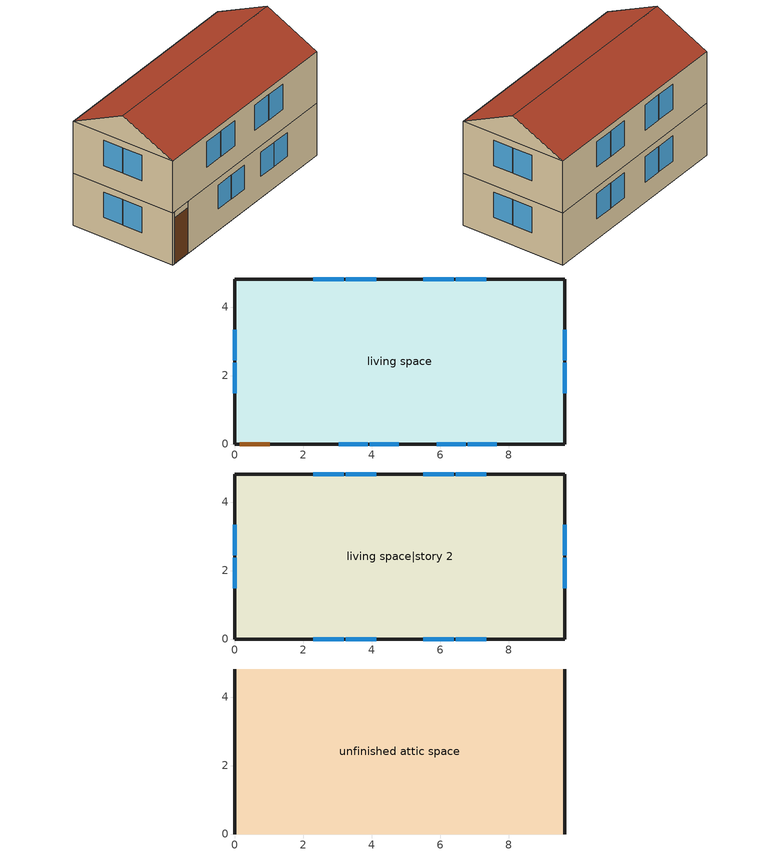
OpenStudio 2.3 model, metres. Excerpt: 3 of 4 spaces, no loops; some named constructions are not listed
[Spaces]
living space
 floor ground (Slab 1): 0,0 0,4.82 9.64,4.82 9.64,0 z0
 wall outside (ExtInsFinWall 3): 0,4.82 0,0 0.13,0 1.05,0 9.64,0 9.64,4.82 0,4.82 z0:2.44
 window (WindowConstruction): 3.04,0 3.88,0 / 3.94,0 4.79,0 / 5.9,0 6.74,0 / 6.81,0 7.65,0 z1.01:2.13; 7.35,4.82 6.46,4.82 / 6.4,4.82 5.5,4.82 / 4.13,4.82 3.24,4.82 / 3.18,4.82 2.29,4.82 / 0,3.33 0,2.44 / 0,2.38 0,1.49 / 9.64,1.49 9.64,2.38 / 9.64,2.44 9.64,3.33 z0.95:2.13
 door (LivingDoors): 0.15,0 1.02,0 z0:2.13
living space|story 2
 floor to living space (Construction 4): 0,0 0,4.82 9.64,4.82 9.64,0 z2.44
 wall outside (ExtInsFinWall 3): 0,4.82 0,0 9.64,0 9.64,4.82 0,4.82 z2.44:4.88
 window (WindowConstruction): 2.29,0 3.18,0 / 3.24,0 4.14,0 / 5.5,0 6.4,0 / 6.46,0 7.35,0 / 7.35,4.82 6.46,4.82 / 6.4,4.82 5.5,4.82 / 4.13,4.82 3.24,4.82 / 3.18,4.82 2.29,4.82 / 0,3.33 0,2.44 / 0,2.38 0,1.49 / 9.64,1.49 9.64,2.38 / 9.64,2.44 9.64,3.33 z3.38:4.57
unfinished attic space
 floor to living space|story 2 (FinInsUnfinUAFloor 1): 0,4.82 9.64,4.82 9.64,0 0,0 z4.88
 wall outside (Construction 1): 0,2.41,6.08 0,4.82,4.88 0,0,4.88; 9.64,2.41,6.08 9.64,0,4.88 9.64,4.82,4.88
 roof outside (UnfinInsExtRoof 2): 9.64,2.41,6.08 0,2.41,6.08 0,0,4.88 9.64,0,4.88; 0,2.41,6.08 9.64,2.41,6.08 9.64,4.82,4.88 0,4.82,4.88
[Material] Roughness=Rough
Name | Thickness {m} | Conductivity {W/m-K} | Density {kg/m3} | Specific Heat {J/kg-K} | Thermal Absorptance | Solar Absorptance | Visible Absorptance
UAAdditionalCeilingIns | 0.12827 | 0.0411049 | 16.0185 | 1046.7
UATrussandIns | 0.0889 | 0.0436607 | 50.7785 | 1165.04
ResFloorCovering | 0.0127 | 0.0433377 | 54.4628 | 1339.776 | 0.9 | 0.9
ResFloorSheathing | 0.01905 | 0.11544 | 512.591 | 1214.172
ResFloorMass | 0.015875 | 0.11544 | 544.628 | 1214.172 | 0.9 | 0.6
ResCeilingMass1 | 0.0127 | 0.160266 | 800.923 | 837.36 | 0.9 | 0.3 | 0.1
[Construction]
RevConstruction 4: ResFloorCovering, ResFloorMass, ResFloorSheathing, ResCeilingMass1
RevFinInsUnfinUAFloor 1: ResCeilingMass1, UAAdditionalCeilingIns, UATrussandIns
[Schedule:Ruleset]
res nv_u 1 temp schedule: Default Day Schedule=Schedule Day 13
[Schedule:Day]
res infil_u 1 bath exhaust schedule allday1; res infil_u 1 bath exhaust schedule allday2; res infil_u 1 bath exhaust schedule allday3; res infil_u 1 bath exhaust schedule allday4; res infil_u 1 bath exhaust schedule allday5; res infil_u 1 bath exhaust schedule allday6; res infil_u 1 bath exhaust schedule allday7; res infil_u 1 bath exhaust schedule allday8; res infil_u 1 bath exhaust schedule allday9; res infil_u 1 bath exhaust schedule allday10; res infil_u 1 bath exhaust schedule allday11; res infil_u 1 bath exhaust schedule allday12: 1, 0, 0, 2, 0, 0, 3, 0, 0, 4, 0, 0, 5, 0, 0, 6, 0, 0, 7, 0, 1, 8, 0, 0, 9, 0, 0, 10, 0, 0, 11, 0, 0, 12, 0, 0, 13, 0, 0, 14, 0, 0, 15, 0, 0, 16, 0, 0, 17, 0, 0, 18, 0, 0, 19, 0, 0, 20, 0, 0, 21, 0, 0, 22, 0, 0, 23, 0, 0, 24, 0, 0
res infil_u 1 clothes dryer exhaust schedule allday1; res infil_u 1 clothes dryer exhaust schedule allday2; res infil_u 1 clothes dryer exhaust schedule allday3; res infil_u 1 clothes dryer exhaust schedule allday4; res infil_u 1 clothes dryer exhaust schedule allday5; res infil_u 1 clothes dryer exhaust schedule allday6; res infil_u 1 clothes dryer exhaust schedule allday7; res infil_u 1 clothes dryer exhaust schedule allday8; res infil_u 1 clothes dryer exhaust schedule allday9; res infil_u 1 clothes dryer exhaust schedule allday10; res infil_u 1 clothes dryer exhaust schedule allday11; res infil_u 1 clothes dryer exhaust schedule allday12: 1, 0, 0, 2, 0, 0, 3, 0, 0, 4, 0, 0, 5, 0, 0, 6, 0, 0, 7, 0, 0, 8, 0, 0, 9, 0, 0, 10, 0, 0, 11, 0, 1, 12, 0, 0, 13, 0, 0, 14, 0, 0, 15, 0, 0, 16, 0, 0, 17, 0, 0, 18, 0, 0, 19, 0, 0, 20, 0, 0, 21, 0, 0, 22, 0, 0, 23, 0, 0, 24, 0, 0
res infil_u 1 range hood schedule allday1; res infil_u 1 range hood schedule allday2; res infil_u 1 range hood schedule allday3; res infil_u 1 range hood schedule allday4; res infil_u 1 range hood schedule allday5; res infil_u 1 range hood schedule allday6; res infil_u 1 range hood schedule allday7; res infil_u 1 range hood schedule allday8; res infil_u 1 range hood schedule allday9; res infil_u 1 range hood schedule allday10; res infil_u 1 range hood schedule allday11; res infil_u 1 range hood schedule allday12: 1, 0, 0, 2, 0, 0, 3, 0, 0, 4, 0, 0, 5, 0, 0, 6, 0, 0, 7, 0, 0, 8, 0, 0, 9, 0, 0, 10, 0, 0, 11, 0, 0, 12, 0, 0, 13, 0, 0, 14, 0, 0, 15, 0, 0, 16, 0, 0, 17, 0, 0, 18, 0, 1, 19, 0, 0, 20, 0, 0, 21, 0, 0, 22, 0, 0, 23, 0, 0, 24, 0, 0
Schedule Day 13: 24, 0, 0
res nv_u 1 temp schedule allday1; res nv_u 1 temp schedule allday2; res nv_u 1 temp schedule allday3; res nv_u 1 temp schedule allday4; res nv_u 1 temp schedule allday11; res nv_u 1 temp schedule allday12: 1, 0, 23.8889, 2, 0, 23.8889, 3, 0, 23.8889, 4, 0, 23.8889, 5, 0, 23.8889, 6, 0, 23.8889, 7, 0, 23.8889, 8, 0, 23.8889, 9, 0, 23.8889, 10, 0, 23.8889, 11, 0, 23.8889, 12, 0, 23.8889, 13, 0, 23.8889, 14, 0, 23.8889, 15, 0, 23.8889, 16, 0, 23.8889, 17, 0, 23.8889, 18, 0, 23.8889, 19, 0, 23.8889, 20, 0, 23.8889, 21, 0, 23.8889, 22, 0, 23.8889, 23, 0, 23.8889, 24, 0, 23.8889
res nv_u 1 temp schedule allday5; res nv_u 1 temp schedule allday6; res nv_u 1 temp schedule allday7; res nv_u 1 temp schedule allday8; res nv_u 1 temp schedule allday9; res nv_u 1 temp schedule allday10: 1, 0, 22.2222, 2, 0, 22.2222, 3, 0, 22.2222, 4, 0, 22.2222, 5, 0, 22.2222, 6, 0, 22.2222, 7, 0, 22.2222, 8, 0, 22.2222, 9, 0, 22.2222, 10, 0, 22.2222, 11, 0, 22.2222, 12, 0, 22.2222, 13, 0, 22.2222, 14, 0, 22.2222, 15, 0, 22.2222, 16, 0, 22.2222, 17, 0, 22.2222, 18, 0, 22.2222, 19, 0, 22.2222, 20, 0, 22.2222, 21, 0, 22.2222, 22, 0, 22.2222, 23, 0, 22.2222, 24, 0, 22.2222
res nv_u 1 availability schedule allday1 on; res nv_u 1 availability schedule allday1 on 1; res nv_u 1 availability schedule allday1 on 2; res nv_u 1 availability schedule allday1 on 3; res nv_u 1 availability schedule allday1 on 4; res nv_u 1 availability schedule allday1 on 5; res nv_u 1 availability schedule allday1 on 6; res nv_u 1 availability schedule allday1 on 7; res nv_u 1 availability schedule allday1 on 8; res nv_u 1 availability schedule allday1 on 9; res nv_u 1 availability schedule allday1 on 10; res nv_u 1 availability schedule allday1 on 11: 1, 0, 1, 2, 0, 1, 3, 0, 1, 4, 0, 1, 5, 0, 1, 6, 0, 1, 7, 0, 1, 8, 0, 1, 9, 0, 1, 10, 0, 1, 11, 0, 1, 12, 0, 1, 13, 0, 1, 14, 0, 1, 15, 0, 1, 16, 0, 1, 17, 0, 1, 18, 0, 1, 19, 0, 1, 20, 0, 1, 21, 0, 1, 22, 0, 1, 23, 0, 1, 24, 0, 1
[Schedule:Rule] Schedule Ruleset=res nv_u 1 temp schedule; Apply Sunday=Yes; Apply Monday=Yes; Apply Tuesday=Yes; Apply Wednesday=Yes; Apply Thursday=Yes; Apply Friday=Yes; Apply Saturday=Yes; Date Specification Type=DateRange; Start Day=1
Name | Rule Order | Day Schedule | Start Month | End Month | End Day
res nv_u 1 temp schedule allday ruleset1 | 11 | res nv_u 1 temp schedule allday1 | 1 | 1 | 31
res nv_u 1 temp schedule allday ruleset2 | 10 | res nv_u 1 temp schedule allday2 | 2 | 2 | 28
res nv_u 1 temp schedule allday ruleset3 | 9 | res nv_u 1 temp schedule allday3 | 3 | 3 | 31
res nv_u 1 temp schedule allday ruleset4 | 8 | res nv_u 1 temp schedule allday4 | 4 | 4 | 30
res nv_u 1 temp schedule allday ruleset5 | 7 | res nv_u 1 temp schedule allday5 | 5 | 5 | 31
res nv_u 1 temp schedule allday ruleset6 | 6 | res nv_u 1 temp schedule allday6 | 6 | 6 | 30
res nv_u 1 temp schedule allday ruleset7 | 5 | res nv_u 1 temp schedule allday7 | 7 | 7 | 31
res nv_u 1 temp schedule allday ruleset8 | 4 | res nv_u 1 temp schedule allday8 | 8 | 8 | 31
res nv_u 1 temp schedule allday ruleset9 | 3 | res nv_u 1 temp schedule allday9 | 9 | 9 | 30
res nv_u 1 temp schedule allday ruleset10 | 2 | res nv_u 1 temp schedule allday10 | 10 | 10 | 31
res nv_u 1 temp schedule allday ruleset11 | 1 | res nv_u 1 temp schedule allday11 | 11 | 11 | 30
res nv_u 1 temp schedule allday ruleset12 | 0 | res nv_u 1 temp schedule allday12 | 12 | 12 | 31
